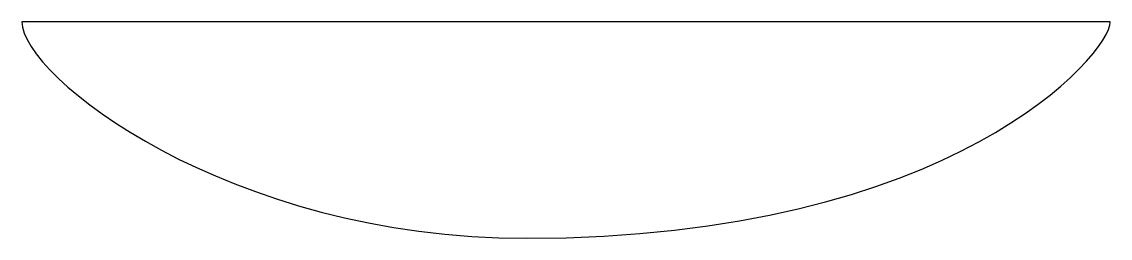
# Model space of a CAD drawing. Header units: centimetres. Extents: x -8.3 to 8.3, y -1.6 to 1.6.
import ezdxf

# ---------------------------------------------------------------- set-up
doc = ezdxf.new("R2010")
doc.units = ezdxf.units.CM
doc.header["$MEASUREMENT"] = 0
doc.layers.add('Camada 1', color=7, linetype='Continuous')

msp = doc.modelspace()

# ---------------------------------------------------------------- linework, layer by layer
at = {"layer": 'Camada 1'}
msp.add_open_spline([(-0.59477, -1.64649), (-5.16838, -1.64649), (-8.27843, 0.82517), (-8.27843, 1.64649), (-8.27843, 1.64649), (-8.27843, 1.64649), (8.27843, 1.64649), (8.27843, 1.64649), (8.27843, 1.64649), (8.27843, 1.16349), (5.90244, -1.64649), (-0.59477, -1.64649)], degree=3, knots=[0, 0, 0, 0, 0.25, 0.25, 0.25, 0.25, 0.5, 0.5, 0.5, 0.5, 1, 1, 1, 1], dxfattribs=at)

doc.saveas('drawing.dxf')
